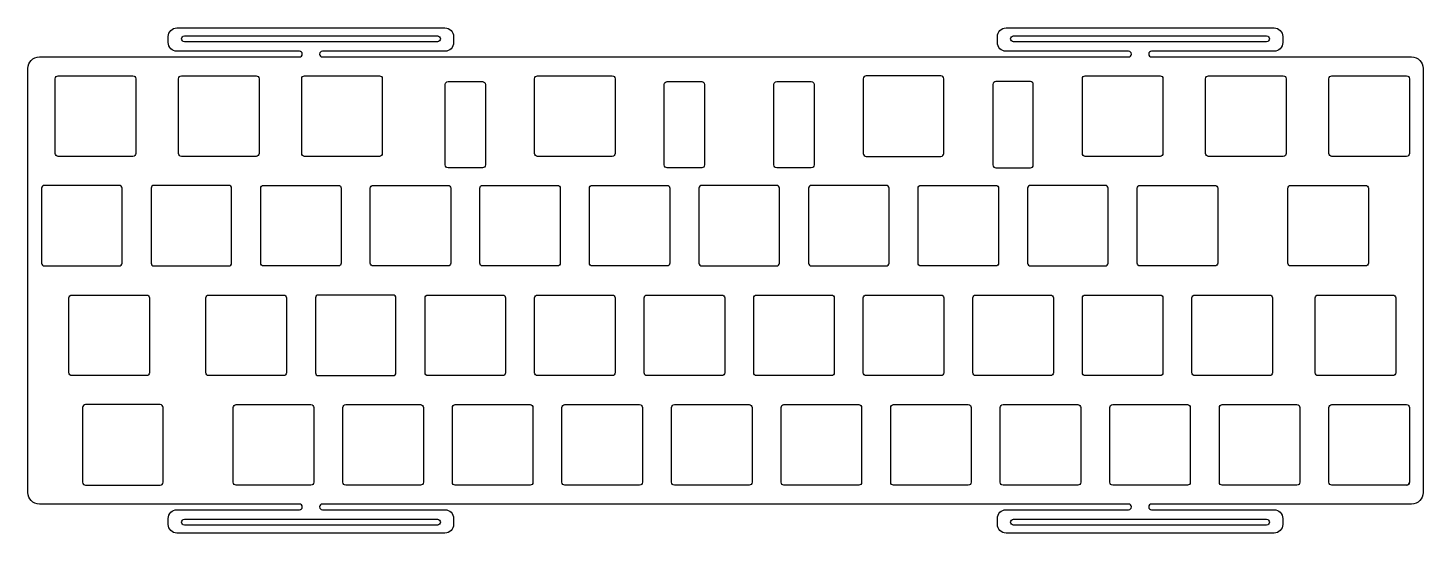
# Model space of a CAD drawing. Header units: millimetres. Extents: x -243 to 0, y -6 to 82.
import ezdxf

# ---------------------------------------------------------------- set-up
doc = ezdxf.new("R2010")
doc.units = ezdxf.units.MM
doc.layers.get('0').update_dxf_attribs({"linetype": 'CONTINUOUS'})

msp = doc.modelspace()

# ---------------------------------------------------------------- linework, layer by layer
for points in [[(-242.7375, 74.95, -0.414213562), (-240.7375, 76.95), (-195.5265, 76.95, 1), (-195.5265, 77.95), (-216.8265, 77.95, -0.414213562), (-218.3265, 79.45), (-218.3265, 80.5, -0.414213562), (-216.8265, 82), (-170.2265, 82, -0.414213562), (-168.7265, 80.5), (-168.7265, 79.45, -0.414213562), (-170.2265, 77.95), (-191.5265, 77.95, 1), (-191.5265, 76.95), (-51.361, 76.95, 1), (-51.361, 77.95), (-72.661, 77.95, -0.414213562), (-74.161, 79.45), (-74.161, 80.5, -0.414213562), (-72.661, 82), (-26.061, 82, -0.414213562), (-24.561, 80.5), (-24.561, 79.45, -0.414213562), (-26.061, 77.95), (-47.361, 77.95, 1), (-47.361, 76.95), (-2.15, 76.95, -0.414213562), (-0.15, 74.95), (-0.15, 1.25, -0.414213562), (-2.15, -0.75), (-47.361, -0.75, 1), (-47.361, -1.75), (-26.061, -1.75, -0.414213562), (-24.561, -3.25), (-24.561, -4.3, -0.414213562), (-26.061, -5.8), (-72.661, -5.8, -0.414213562), (-74.161, -4.3), (-74.161, -3.25, -0.414213562), (-72.661, -1.75), (-51.361, -1.75, 1), (-51.361, -0.75), (-191.5265, -0.75, 1), (-191.5265, -1.75), (-170.2265, -1.75, -0.414213562), (-168.7265, -3.25), (-168.7265, -4.3, -0.414213562), (-170.2265, -5.8), (-216.8265, -5.8, -0.414213562), (-218.3265, -4.3), (-218.3265, -3.25, -0.414213562), (-216.8265, -1.75), (-195.5265, -1.75, 1), (-195.5265, -0.75), (-240.7375, -0.75, -0.414213562), (-242.7375, 1.25)], [(-215.5265, 79.6, -1), (-215.5265, 80.6), (-171.5265, 80.6, -1), (-171.5265, 79.6)], [(-71.361, 79.6, -1), (-71.361, 80.6), (-27.361, 80.6, -1), (-27.361, 79.6)], [(-237.98125, 73.175, -0.414213562), (-237.48125, 73.675), (-224.48125, 73.675, -0.414213562), (-223.98125, 73.175), (-223.98125, 60.175, -0.414213562), (-224.48125, 59.675), (-237.48125, 59.675, -0.414213562), (-237.98125, 60.175)], [(-216.55, 73.175, -0.414213562), (-216.05, 73.675), (-203.05, 73.675, -0.414213562), (-202.55, 73.175), (-202.55, 60.175, -0.414213562), (-203.05, 59.675), (-216.05, 59.675, -0.414213562), (-216.55, 60.175)], [(-181.11875, 60.175, -0.414213562), (-181.61875, 59.675), (-194.61875, 59.675, -0.414213562), (-195.11875, 60.175), (-195.11875, 73.175, -0.414213562), (-194.61875, 73.675), (-181.61875, 73.675, -0.414213562), (-181.11875, 73.175)], [(-140.6375, 73.175), (-140.6375, 60.175, -0.414213562), (-141.1375, 59.675), (-154.1375, 59.675, -0.414213562), (-154.6375, 60.175), (-154.6375, 73.175, -0.414213562), (-154.1375, 73.675), (-141.1375, 73.675, -0.414213562)], [(-97.4875, 73.175), (-97.4875, 60.175, 0.414213562), (-96.9875, 59.675), (-83.9875, 59.675, 0.414213562), (-83.4875, 60.175), (-83.4875, 73.175, 0.414213562), (-83.9875, 73.675), (-96.9875, 73.675, 0.414213562)], [(-59.3875, 73.175, -0.414213562), (-58.8875, 73.675), (-45.8875, 73.675, -0.414213562), (-45.3875, 73.175), (-45.3875, 60.175, -0.414213562), (-45.8875, 59.675), (-58.8875, 59.675, -0.414213562), (-59.3875, 60.175)], [(-23.95625, 73.175), (-23.95625, 60.175, -0.414213562), (-24.45625, 59.675), (-37.45625, 59.675, -0.414213562), (-37.95625, 60.175), (-37.95625, 73.175, -0.414213562), (-37.45625, 73.675), (-24.45625, 73.675, -0.414213562)], [(-16.525, 73.175, -0.414213562), (-16.025, 73.675), (-3.025, 73.675, -0.414213562), (-2.525, 73.175), (-2.525, 60.175, -0.414213562), (-3.025, 59.675), (-16.025, 59.675, -0.414213562), (-16.525, 60.175)], [(-170.1875, 72.175, -0.414213562), (-169.6875, 72.675), (-163.6875, 72.675, -0.414213562), (-163.1875, 72.175), (-163.1875, 58.175, -0.414213562), (-163.6875, 57.675), (-169.6875, 57.675, -0.414213562), (-170.1875, 58.175)], [(-125.0875, 58.175, -0.414213562), (-125.5875, 57.675), (-131.5875, 57.675, -0.414213562), (-132.0875, 58.175), (-132.0875, 72.175, -0.414213562), (-131.5875, 72.675), (-125.5875, 72.675, -0.414213562), (-125.0875, 72.175)], [(-106.0375, 58.175, -0.414213562), (-106.5375, 57.675), (-112.5375, 57.675, -0.414213562), (-113.0375, 58.175), (-113.0375, 72.175, -0.414213562), (-112.5375, 72.675), (-106.5375, 72.675, -0.414213562), (-106.0375, 72.175)], [(-74.4375, 57.675), (-68.4375, 57.675, 0.414213562), (-67.9375, 58.175), (-67.9375, 72.175, 0.414213562), (-68.4375, 72.675), (-74.4375, 72.675, 0.414213562), (-74.9375, 72.175), (-74.9375, 58.175, 0.414213562)], [(-239.8625, 40.625), (-226.8625, 40.625, 0.414213562), (-226.3625, 41.125), (-226.3625, 54.125, 0.414213562), (-226.8625, 54.625), (-239.8625, 54.625, 0.414213562), (-240.3625, 54.125), (-240.3625, 41.125, 0.414213562)], [(-221.3125, 54.125), (-221.3125, 41.125, 0.414213562), (-220.8125, 40.625), (-207.8125, 40.625, 0.414213562), (-207.3125, 41.125), (-207.3125, 54.125, 0.414213562), (-207.8125, 54.625), (-220.8125, 54.625, 0.414213562)], [(-201.7625, 40.625, -0.414213562), (-202.2625, 41.125), (-202.2625, 54.125, -0.414213562), (-201.7625, 54.625), (-188.7625, 54.625, -0.414213562), (-188.2625, 54.125), (-188.2625, 41.125, -0.414213562), (-188.7625, 40.625)], [(-183.2125, 54.125, -0.414213562), (-182.7125, 54.625), (-169.7125, 54.625, -0.414213562), (-169.2125, 54.125), (-169.2125, 41.125, -0.414213562), (-169.7125, 40.625), (-182.7125, 40.625, -0.414213562), (-183.2125, 41.125)], [(-150.6625, 54.625, -0.414213562), (-150.1625, 54.125), (-150.1625, 41.125, -0.414213562), (-150.6625, 40.625), (-163.6625, 40.625, -0.414213562), (-164.1625, 41.125), (-164.1625, 54.125, -0.414213562), (-163.6625, 54.625)], [(-131.1125, 54.125), (-131.1125, 41.125, -0.414213562), (-131.6125, 40.625), (-144.6125, 40.625, -0.414213562), (-145.1125, 41.125), (-145.1125, 54.125, -0.414213562), (-144.6125, 54.625), (-131.6125, 54.625, -0.414213562)], [(-126.0625, 54.125), (-126.0625, 41.125, 0.414213562), (-125.5625, 40.625), (-112.5625, 40.625, 0.414213562), (-112.0625, 41.125), (-112.0625, 54.125, 0.414213562), (-112.5625, 54.625), (-125.5625, 54.625, 0.414213562)], [(-106.5125, 40.625), (-93.5125, 40.625, 0.414213562), (-93.0125, 41.125), (-93.0125, 54.125, 0.414213562), (-93.5125, 54.625), (-106.5125, 54.625, 0.414213562), (-107.0125, 54.125), (-107.0125, 41.125, 0.414213562)], [(-87.9625, 54.125, -0.414213562), (-87.4625, 54.625), (-74.4625, 54.625, -0.414213562), (-73.9625, 54.125), (-73.9625, 41.125, -0.414213562), (-74.4625, 40.625), (-87.4625, 40.625, -0.414213562), (-87.9625, 41.125)], [(-68.4125, 40.625), (-55.4125, 40.625, 0.414213562), (-54.9125, 41.125), (-54.9125, 54.125, 0.414213562), (-55.4125, 54.625), (-68.4125, 54.625, 0.414213562), (-68.9125, 54.125), (-68.9125, 41.125, 0.414213562)], [(-35.8625, 54.125), (-35.8625, 41.125, -0.414213562), (-36.3625, 40.625), (-49.3625, 40.625, -0.414213562), (-49.8625, 41.125), (-49.8625, 54.125, -0.414213562), (-49.3625, 54.625), (-36.3625, 54.625, -0.414213562)], [(-23.16875, 54.625), (-10.16875, 54.625, -0.414213562), (-9.66875, 54.125), (-9.66875, 41.125, -0.414213562), (-10.16875, 40.625), (-23.16875, 40.625, -0.414213562), (-23.66875, 41.125), (-23.66875, 54.125, -0.414213562)], [(-235.6, 35.075, -0.414213562), (-235.1, 35.575), (-222.1, 35.575, -0.414213562), (-221.6, 35.075), (-221.6, 22.075, -0.414213562), (-222.1, 21.575), (-235.1, 21.575, -0.414213562), (-235.6, 22.075)], [(-211.2875, 21.575, -0.414213562), (-211.7875, 22.075), (-211.7875, 35.075, -0.414213562), (-211.2875, 35.575), (-198.2875, 35.575, -0.414213562), (-197.7875, 35.075), (-197.7875, 22.075, -0.414213562), (-198.2875, 21.575)], [(-192.7375, 35.075), (-192.7375, 22.075, 0.414213562), (-192.2375, 21.575), (-179.2375, 21.575, 0.414213562), (-178.7375, 22.075), (-178.7375, 35.075, 0.414213562), (-179.2375, 35.575), (-192.2375, 35.575, 0.414213562)], [(-173.6875, 35.075, -0.414213562), (-173.1875, 35.575), (-160.1875, 35.575, -0.414213562), (-159.6875, 35.075), (-159.6875, 22.075, -0.414213562), (-160.1875, 21.575), (-173.1875, 21.575, -0.414213562), (-173.6875, 22.075)], [(-154.1375, 35.575), (-141.1375, 35.575, -0.414213562), (-140.6375, 35.075), (-140.6375, 22.075, -0.414213562), (-141.1375, 21.575), (-154.1375, 21.575, -0.414213562), (-154.6375, 22.075), (-154.6375, 35.075, -0.414213562)], [(-135.0875, 35.575), (-122.0875, 35.575, -0.414213562), (-121.5875, 35.075), (-121.5875, 22.075, -0.414213562), (-122.0875, 21.575), (-135.0875, 21.575, -0.414213562), (-135.5875, 22.075), (-135.5875, 35.075, -0.414213562)], [(-102.5375, 22.075, -0.414213562), (-103.0375, 21.575), (-116.0375, 21.575, -0.414213562), (-116.5375, 22.075), (-116.5375, 35.075, -0.414213562), (-116.0375, 35.575), (-103.0375, 35.575, -0.414213562), (-102.5375, 35.075)], [(-96.9875, 21.575, -0.414213562), (-97.4875, 22.075), (-97.4875, 35.075, -0.414213562), (-96.9875, 35.575), (-83.9875, 35.575, -0.414213562), (-83.4875, 35.075), (-83.4875, 22.075, -0.414213562), (-83.9875, 21.575)], [(-78.4375, 35.075, -0.414213562), (-77.9375, 35.575), (-64.9375, 35.575, -0.414213562), (-64.4375, 35.075), (-64.4375, 22.075, -0.414213562), (-64.9375, 21.575), (-77.9375, 21.575, -0.414213562), (-78.4375, 22.075)], [(-59.3875, 35.075, -0.414213562), (-58.8875, 35.575), (-45.8875, 35.575, -0.414213562), (-45.3875, 35.075), (-45.3875, 22.075, -0.414213562), (-45.8875, 21.575), (-58.8875, 21.575, -0.414213562), (-59.3875, 22.075)], [(-26.3375, 22.075, -0.414213562), (-26.8375, 21.575), (-39.8375, 21.575, -0.414213562), (-40.3375, 22.075), (-40.3375, 35.075, -0.414213562), (-39.8375, 35.575), (-26.8375, 35.575, -0.414213562), (-26.3375, 35.075)], [(-18.40625, 35.575), (-5.40625, 35.575, -0.414213562), (-4.90625, 35.075), (-4.90625, 22.075, -0.414213562), (-5.40625, 21.575), (-18.40625, 21.575, -0.414213562), (-18.90625, 22.075), (-18.90625, 35.075, -0.414213562)], [(-233.21875, 16.025), (-233.21875, 3.025, 0.414213562), (-232.71875, 2.525), (-219.71875, 2.525, 0.414213562), (-219.21875, 3.025), (-219.21875, 16.025, 0.414213562), (-219.71875, 16.525), (-232.71875, 16.525, 0.414213562)], [(-193.025, 3.025, -0.414213562), (-193.525, 2.525), (-206.525, 2.525, -0.414213562), (-207.025, 3.025), (-207.025, 16.025, -0.414213562), (-206.525, 16.525), (-193.525, 16.525, -0.414213562), (-193.025, 16.025)], [(-187.975, 16.025, -0.414213562), (-187.475, 16.525), (-174.475, 16.525, -0.414213562), (-173.975, 16.025), (-173.975, 3.025, -0.414213562), (-174.475, 2.525), (-187.475, 2.525, -0.414213562), (-187.975, 3.025)], [(-168.425, 16.525), (-155.425, 16.525, -0.414213562), (-154.925, 16.025), (-154.925, 3.025, -0.414213562), (-155.425, 2.525), (-168.425, 2.525, -0.414213562), (-168.925, 3.025), (-168.925, 16.025, -0.414213562)], [(-135.875, 3.025, -0.414213562), (-136.375, 2.525), (-149.375, 2.525, -0.414213562), (-149.875, 3.025), (-149.875, 16.025, -0.414213562), (-149.375, 16.525), (-136.375, 16.525, -0.414213562), (-135.875, 16.025)], [(-130.325, 16.525), (-117.325, 16.525, -0.414213562), (-116.825, 16.025), (-116.825, 3.025, -0.414213562), (-117.325, 2.525), (-130.325, 2.525, -0.414213562), (-130.825, 3.025), (-130.825, 16.025, -0.414213562)], [(-111.275, 16.525), (-98.275, 16.525, -0.414213562), (-97.775, 16.025), (-97.775, 3.025, -0.414213562), (-98.275, 2.525), (-111.275, 2.525, -0.414213562), (-111.775, 3.025), (-111.775, 16.025, -0.414213562)], [(-92.225, 16.525), (-79.225, 16.525, -0.414213562), (-78.725, 16.025), (-78.725, 3.025, -0.414213562), (-79.225, 2.525), (-92.225, 2.525, -0.414213562), (-92.725, 3.025), (-92.725, 16.025, -0.414213562)], [(-60.175, 16.525, -0.414213562), (-59.675, 16.025), (-59.675, 3.025, -0.414213562), (-60.175, 2.525), (-73.175, 2.525, -0.414213562), (-73.675, 3.025), (-73.675, 16.025, -0.414213562), (-73.175, 16.525)], [(-40.625, 16.025), (-40.625, 3.025, -0.414213562), (-41.125, 2.525), (-54.125, 2.525, -0.414213562), (-54.625, 3.025), (-54.625, 16.025, -0.414213562), (-54.125, 16.525), (-41.125, 16.525, -0.414213562)], [(-21.575, 16.025), (-21.575, 3.025, -0.414213562), (-22.075, 2.525), (-35.075, 2.525, -0.414213562), (-35.575, 3.025), (-35.575, 16.025, -0.414213562), (-35.075, 16.525), (-22.075, 16.525, -0.414213562)], [(-16.025, 2.525, -0.414213562), (-16.525, 3.025), (-16.525, 16.025, -0.414213562), (-16.025, 16.525), (-3.025, 16.525, -0.414213562), (-2.525, 16.025), (-2.525, 3.025, -0.414213562), (-3.025, 2.525)], [(-171.5265, -3.4, -1), (-171.5265, -4.4), (-215.5265, -4.4, -1), (-215.5265, -3.4)], [(-27.361, -3.4, -1), (-27.361, -4.4), (-71.361, -4.4, -1), (-71.361, -3.4)]]:
    msp.add_lwpolyline(points, format="xyb", close=True)
msp.add_arc((-3.025, 3.025), 0.5, 270, 360)

doc.saveas('drawing.dxf')
